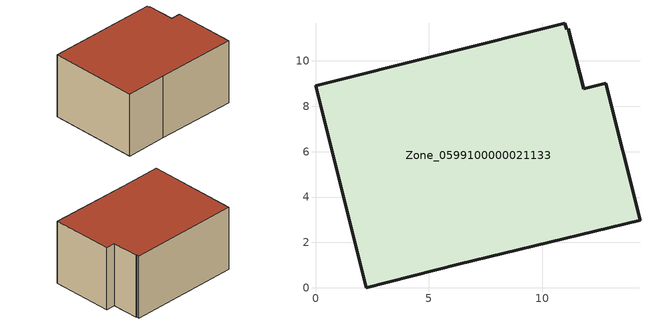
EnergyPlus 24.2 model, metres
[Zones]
Zone_0599100000021133
 floor ground (C_G): 11.06,11.4 11.15,11.42 11.81,8.77 12.79,9.01 14.3,2.97 6.28,1.03 2.23,0 0,8.91 10.99,11.66 z0
 wall outside (C_F): 10.99,11.66 0,8.91 2.23,0 6.28,1.03 14.3,2.97 12.79,9.01 11.81,8.77 11.15,11.42 11.06,11.4 10.99,11.66 z0:6.6
 roof outside (C_R): 11.15,11.42 11.06,11.4 10.99,11.66 0,8.91 2.23,0 6.28,1.03 14.3,2.97 12.79,9.01 11.81,8.77 z6.6
[BUILDING]
Pand.0599100000021133: North Axis=0; Terrain=City; Loads Convergence Tolerance Value=0.04; Temperature Convergence Tolerance Value=0.4; Solar Distribution=FullExterior; Maximum Number of Warmup Days=25; Minimum Number of Warmup Days=1
[Site:Location]
Rotterdam.The.Hague.AP_ZH_NLD Design_Conditions: Latitude=51.96; Longitude=4.45; Time Zone=1; Elevation=-4.5
[SITE:GROUNDTEMPERATURE:BUILDINGSURFACE]
18, 18, 18, 18, 18, 18, 18, 18, 18, 18, 18, 18
[MATERIAL] Thermal Absorptance=0.9; Solar Absorptance=0.7; Visible Absorptance=0.7
Name | Roughness | Thickness | Conductivity | Density | Specific Heat
G.TC.1965-1974 | MediumSmooth | 0.15 | 0.882353 | 540 | 1210
F.TC.1965-1974 | Rough | 0.3 | 0.697674 | 1920 | 840
R.TC.1965-1974 | MediumRough | 0.2 | 0.232558 | 1500 | 1000
[CONSTRUCTION]
C_G: G.TC.1965-1974
C_F: F.TC.1965-1974
C_R: R.TC.1965-1974
[ZONE]
Zone_0599100000021133: Type=1; Multiplier=1; Ceiling Height=Autocalculate; Volume=Autocalculate; Floor Area=autocalculate; Part of Total Floor Area=Yes
[ZONEINFILTRATION:DESIGNFLOWRATE]
Infil_Zone_0599100000021133: Zone or ZoneList or Space or SpaceList=Zone_0599100000021133; Schedule=AlwaysOn; Design Flow Rate Calculation Method=Flow/Area; Flow Rate per Floor Area=0.003; Constant Term Coefficient=1; Temperature Term Coefficient=0; Velocity Term Coefficient=0; Velocity Squared Term Coefficient=0
[HVACTEMPLATE:ZONE:IDEALLOADSAIRSYSTEM]
Zone_0599100000021133: Maximum Heating Supply Air Temperature=50; Minimum Cooling Supply Air Temperature=13; Maximum Heating Supply Air Humidity Ratio=0.0156; Minimum Cooling Supply Air Humidity Ratio=0.0077; Heating Limit=NoLimit; Cooling Limit=NoLimit; Dehumidification Control Type=ConstantSensibleHeatRatio; Cooling Sensible Heat Ratio=0.7; Dehumidification Setpoint=60; Humidification Control Type=None; Humidification Setpoint=30; Outdoor Air Method=None; Outdoor Air Flow Rate per Person=0.00944; Outdoor Air Flow Rate per Zone Floor Area=0; Outdoor Air Flow Rate per Zone=0; Demand Controlled Ventilation Type=None; Outdoor Air Economizer Type=NoEconomizer; Heat Recovery Type=None; Sensible Heat Recovery Effectiveness=0.7; Latent Heat Recovery Effectiveness=0.65
[ZONECONTROL:THERMOSTAT]
ThermostatControl_Zone_0599100000021133: Zone or ZoneList=Zone_0599100000021133; Control Type Schedule=DualSetpointControlType; Control 1=Thermostat_Zone_0599100000021133; Temperature Difference Between Cutout And Setpoint=0
[THERMOSTATSETPOINT:DUALSETPOINT]
Thermostat_Zone_0599100000021133: Heating Setpoint Temperature Schedule=HeatingSetpoint_Zone_0599100000021133; Cooling Setpoint Temperature Schedule=CoolingSetpoint_Zone_0599100000021133
[SCHEDULE:COMPACT]
HeatingSetpoint_Zone_0599100000021133: Through: 12/31, For: AllDays, Until: 24:00, 21
CoolingSetpoint_Zone_0599100000021133: Through: 12/31, For: AllDays, Until: 24:00, 24
DualSetpointControlType: Through: 12/31, For: AllDays, Until: 24:00, 4
AlwaysOn: Through: 12/31, For: AllDays, Until: 24:00, 1
